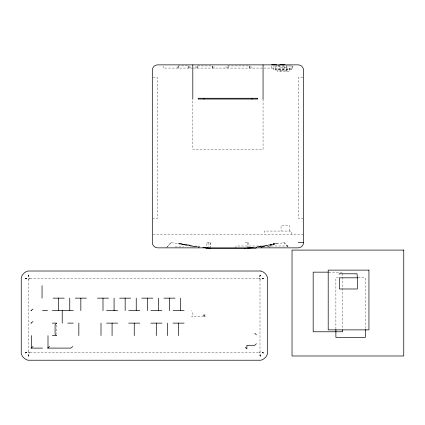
<?xml version="1.0" encoding="UTF-8"?>
<svg xmlns="http://www.w3.org/2000/svg" width="425" height="425" viewBox="0 0 425 425"><rect width="100%" height="100%" fill="white"/><g stroke="black" fill="none" stroke-linecap="round" stroke-linejoin="round"><path stroke-width="0.32" stroke-dasharray="2.12 1.59" d="M166.499 247.855L170.861 242.59L196.918 246.983M167.365 246.898L171.27 242.59M234.977 247.855L236.667 245.995L287.528 245.995L288.373 246.925M269.121 247.855L270.81 245.995M264.477 246.537L264.053 246.983L256.987 246.983L263.473 246.064L259.431 246.537L260.233 246.537A365.702 362.382 -90 0 1 256.987 246.983M262.655 246.064L275.926 243.583L271.957 244.391L274.019 243.451L273.45 243.865A370.749 97.107 -90 0 1 269.152 246.537L262.852 246.537A365.659 47.871 -90 0 1 262.422 246.983M258.389 246.983L284.453 242.59L288.474 246.898M279.225 65.886L275.288 65.886L275.288 69.987L289.717 69.987L289.717 65.886L285.611 65.886M178.442 67.028L177.113 67.028L177.113 68.09M188.976 67.028L190.31 67.028L190.31 68.09M197.051 67.028L195.096 67.028L195.096 68.09M212.542 67.028L214.498 67.028L214.498 68.09M227.726 67.028L224.931 67.028L224.931 68.09M249.857 67.028L252.652 67.028L252.652 68.09M192.886 68.09L163.126 68.09L163.126 66.157M193.465 68.09L292.74 68.09L292.74 66.157M280.766 70.64L286.211 70.64M152.926 77.329L157.25 77.329L157.25 218.716L152.926 218.716M302.94 77.329L298.616 77.329L298.616 218.716L302.94 218.716M152.973 234.228L303.556 234.228M245.124 242.59L248.859 242.59L248.859 248.471M265.875 245.56L265.248 245.56A373.389 352.819 90 0 0 274.582 243.865L277.212 243.334L269.832 245.151L271.798 244.099L271.363 244.46A367.837 81.728 -90 0 1 268.457 246.537M175.116 246.925L183.712 246.925M328.87 272.154L342.603 272.154M338.507 277.812L335.888 277.812L335.888 328.822M358.126 277.812L365.319 277.812L365.319 328.822M30.005 278.593L258.156 278.593M203.702 316.636L191.648 316.636L193.237 315.053L191.648 310.638M30.005 352.649L258.156 352.649M180.715 243.865L179.387 243.583L180.79 243.865A369.054 354.232 90 0 0 190.209 245.56L189.438 245.56A365.702 360.522 -90 0 0 199.107 246.983M283.528 242.59L288.394 246.978M342.603 273.477L342.603 329.125M292.421 66.172L292.421 69.424L273.137 69.424L273.137 66.172M291.46 234.228L291.46 231.057L264.382 231.057L264.382 234.228M291.003 64.871L291.051 69.424M289.616 231.057L289.616 225.579L281.047 225.579L281.047 231.057M289.452 68.069L289.452 71.448L277.525 71.448L277.525 68.069M287.002 64.871L287.002 69.987M286.36 66.151L286.36 69.987M286.211 71.448L286.211 67.591L280.766 67.591L280.766 71.448M284.846 66.103L284.846 68.09M283.523 64.871L283.523 69.987M282.88 64.871L282.88 69.987M279.99 64.775L279.99 68.09M279.507 64.871L279.507 69.987M278.858 64.871L278.858 69.987M276.489 64.775L276.489 68.09M275.931 68.069L275.931 69.424M274.003 64.871L274.003 69.424M271.633 66.103L271.633 68.09M263.059 99.057L263.059 149.435L192.807 149.435L192.807 99.057M259.999 279.772L259.999 351.47M249.857 68.09L249.857 65.907L227.726 65.907L227.726 68.09M249.337 65.907L249.337 68.09M247.228 242.59L247.228 248.471M228.246 65.907L228.246 68.09M212.542 68.09L212.542 65.907L197.051 65.907L197.051 68.09M212.176 65.907L212.176 68.09M210.773 248.471L210.773 242.59L206.449 242.59L206.449 248.471M210.051 242.59L210.051 247.164M208.08 242.59L208.08 248.471M197.418 65.907L197.418 68.09M188.976 68.09L188.976 65.907L178.442 65.907L178.442 68.09M188.727 65.907L188.727 68.09M178.691 65.907L178.691 68.09M56.265 325.104L56.265 333.646M28.826 279.108L28.826 351.47M190.06 245.56A373.389 352.819 -90 0 1 180.731 243.865M198.321 246.983A365.659 38.287 90 0 1 197.981 246.537L190.83 246.537A365.659 47.871 90 0 1 189.125 244.46L182.718 244.46L181.294 243.451L183.356 244.391L178.102 243.334L185.475 245.151L183.51 244.099L184.673 245.023L191.181 245.023L192.031 246.064L199.267 246.064A365.659 38.287 -90 0 0 199.952 246.983"/><path stroke-width="0.64" d="M303.556 242.489C303.615 245.358 301.059 247.913 298.191 247.855L157.675 247.855C154.806 247.913 152.251 245.358 152.309 242.489L152.309 70.237C152.251 67.368 154.806 64.807 157.675 64.871L298.191 64.871C301.059 64.807 303.615 67.368 303.556 70.237L303.556 242.489L298.191 242.489M28.618 279.512L28.826 278.864M260.206 351.73L259.999 352.378M248.859 248.471L249.119 248.147L255.956 248.147A365.659 38.287 -90 0 0 256.647 247.403M256.381 343.708L254.798 345.291L246.888 345.291L246.888 348.92L245.305 347.337M259.478 352.649L259.08 352.856M29.745 278.386L29.097 278.593M244.938 248.471L248.216 248.147L247.807 248.147A365.702 363.832 -90 0 0 253.034 247.557M271.633 64.775L276.489 64.775M279.99 64.775L284.846 64.775M210.152 248.471L245.257 248.471M328.217 272.154L313.172 272.154L313.172 331.776L342.603 331.776L342.603 329.789M259.728 278.593L259.08 278.386M53.13 298.148L64.212 298.148M75.294 298.148L86.376 298.148M97.458 298.148L108.54 298.148M119.622 298.148L130.703 298.148M141.785 298.148L152.862 298.148M163.944 298.148L175.026 298.148M32.964 309.055L30.967 310.638L31.381 310.638M42.463 310.638L47.589 310.638M52.355 310.638L73.302 310.638M106.542 310.638L117.624 310.638M128.706 310.638L139.788 310.638M150.87 310.638L161.952 310.638M173.033 310.638L184.115 310.638M205.094 315.053L203.421 315.053L205.004 316.636M32.964 321.544L30.967 323.127L31.381 323.127M52.355 323.127L55.856 323.127M56.265 323.127L56.679 323.127L55.091 324.716L55.091 334.034L56.679 335.617L52.355 335.617M67.761 323.127L73.302 323.127M106.542 323.127L117.624 323.127M128.706 323.127L139.788 323.127M150.87 323.127L161.952 323.127M173.033 323.127L184.115 323.127M156.273 335.617L156.411 323.127M32.964 346.524L30.967 348.107L42.463 348.107M49.587 346.524L47.589 348.107L70.821 348.107L72.818 346.524M29.097 352.649L29.745 352.856M210.773 248.471L202.868 247.557M254.798 333.264L256.381 334.847M206.194 248.147L206.449 248.471M260.206 279.512L259.999 278.864M28.618 351.73L28.826 352.378M365.319 329.487L365.319 337.434L335.888 337.434L335.888 329.487M357.324 277.259L357.324 288.984L339.432 288.984L339.432 277.812L357.324 277.812L357.064 273.785L339.171 273.785L339.171 274.337M263.059 64.871L263.059 99.057M251.972 98.265L251.972 99.057M203.894 98.265L203.894 99.057M192.807 64.871L192.807 99.057M180.567 298.148L180.567 310.638M178.574 323.127L178.574 335.617M169.485 298.148L169.485 310.638M167.492 323.127L167.492 335.617M158.403 298.148L158.403 310.638M147.326 298.148L147.326 310.638M136.244 298.148L136.244 310.638M134.247 323.127L134.247 335.617M125.162 298.148L125.162 310.638M114.081 298.148L114.081 310.638M112.083 323.127L112.083 335.617M102.999 298.148L102.999 310.638M101.001 323.127L101.001 335.617M80.835 298.148L80.835 310.638M78.838 323.127L78.838 335.617M69.753 298.148L69.753 310.638M62.22 310.638L62.22 323.127M58.671 298.148L58.671 310.638M47.998 335.617L47.998 348.107M42.048 285.658L42.048 298.148M31.381 335.617L31.381 348.107M208.08 248.471A365.659 28.709 -90 0 1 207.31 247.403M199.006 247.786A365.659 38.287 90 0 1 198.666 247.403M205.572 247.786A365.702 360.522 -90 0 1 203.633 247.557M261.991 247.403A365.659 47.871 -90 0 1 261.561 247.786M28.751 354.864L28.565 356.081L28.751 354.864M260.259 275.166L259.824 276.356L260.259 275.166M26.605 278.518L25.394 278.332L26.605 278.518M262.236 352.676L263.426 352.909L262.236 352.676M28.799 276.356L28.565 275.166L28.799 276.356M260.073 354.864L260.259 356.081L260.073 354.864M26.589 352.474L25.394 352.909L26.589 352.474M263.426 278.332L262.236 278.768L263.426 278.332M257.667 98.265L198.199 98.265L198.199 99.057L257.667 99.057L257.667 98.265M208.834 248.147L209.525 248.216L208.834 248.147M403.75 250.097L292.033 250.097L292.033 355.985L403.75 355.985L403.75 250.097M368.937 270.125L328.201 270.125L328.201 329.874L368.937 329.874L368.937 270.125M260.902 271.017L27.922 271.017A9.472 9.472 0 0 0 21.25 277.69L21.25 353.552A9.472 9.472 0 0 0 27.922 360.225L260.902 360.225A9.472 9.472 0 0 0 267.569 353.552L267.569 277.69A9.472 9.472 0 0 0 260.902 271.017"/></g></svg>
